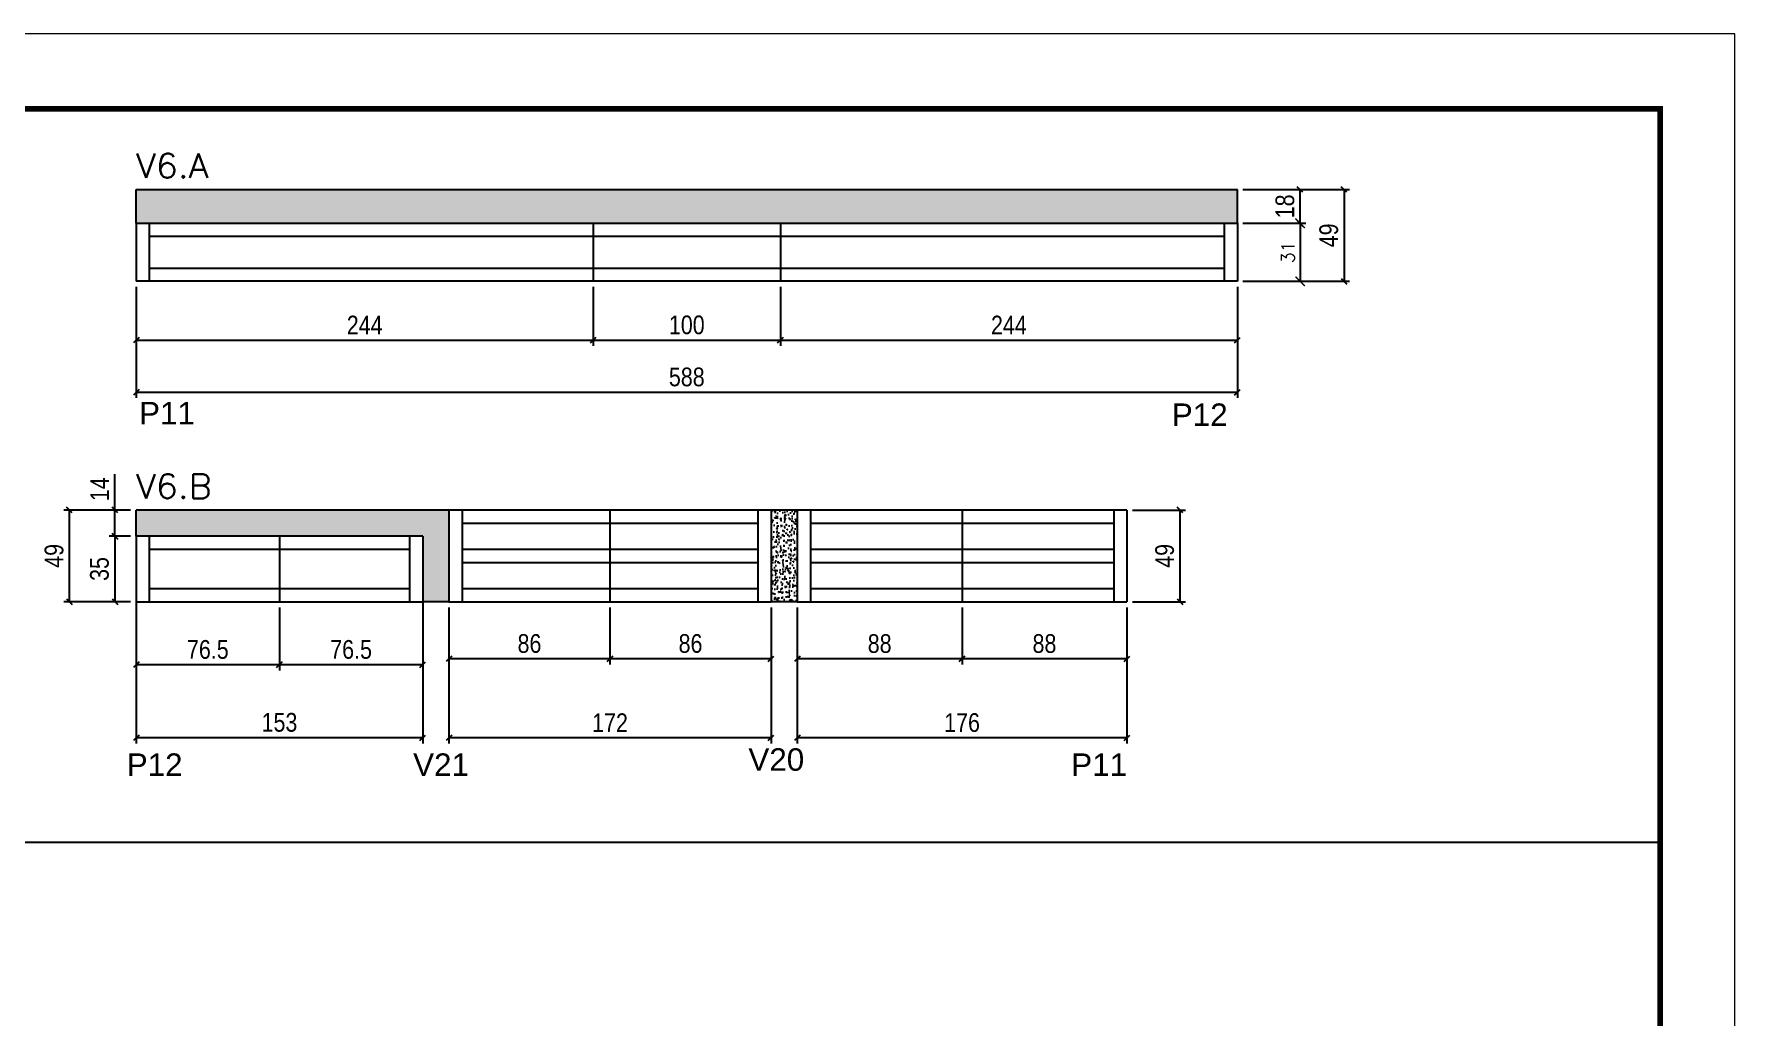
# Model space of a CAD drawing. Extents: x -10448 to -1189, y -11772 to 17235.
# Drawn here: x -9872 to -8963, y 12874 to 13399 of the extents above; entities that cross this region are included whole.
import ezdxf

# ---------------------------------------------------------------- set-up
doc = ezdxf.new("R2010")
doc.units = 0
doc.linetypes.add('DASHED', pattern=[0.75, 0.5, -0.25])
for name, color, linetype in [('5', 5, 'Continuous'), ('COTA', 241, 'Continuous'), ('Painéis', 200, 'Continuous'), ('SARR_2.2x7', 40, 'Continuous')]:
    doc.layers.add(name, color=color, linetype=linetype)
for name, color, linetype, lineweight in [('Folhas', 255, 'Continuous', 9), ('SARRAFO DE PRESSAO', 251, 'DASHED', 9), ('Texto Seção', 7, 'Continuous', 15)]:
    doc.layers.add(name, color=color, linetype=linetype, lineweight=lineweight)
doc.styles.add('COTA TECNICA', font='techl___.ttf', dxfattribs={"height": 10})
doc.styles.add('REGUA-120', font='ROMANS.shx', dxfattribs={"height": 15})
doc.styles.add('Romans', font='romans.shx')
doc.styles.get("Standard").update_dxf_attribs({"font": 'arial.ttf'})
doc.dimstyles.new('Cota Paínel', dxfattribs={"dimtxt": 7, "dimasz": 5, "dimexe": 3, "dimexo": 3, "dimgap": 3, "dimtad": 1, "dimdec": 1, "dimzin": 12, "dimdsep": 46, "dimtxsty": 'Romans', "dimblk": 'ARCHTICK', "dimcen": 0, "dimclrd": 4, "dimclre": 4, "dimclrt": 1, "dimadec": 1, "dimazin": 3, "dimtfac": 1, "dimtdec": 1, "dimtmove": 0, "dimatfit": 3, "dimldrblk": 'OBLIQUE', "dimfxl": 1, "dimtolj": 1, "dimtzin": 12, "dimarcsym": 0})
doc.dimstyles.new('PAINEL', dxfattribs={"dimtxt": 10, "dimasz": 3, "dimexe": 3, "dimexo": 3, "dimgap": 3, "dimtad": 1, "dimdec": 1, "dimzin": 12, "dimdsep": 46, "dimtxsty": 'COTA TECNICA', "dimblk1": 'OBLIQUE', "dimblk2": 'OBLIQUE', "dimsah": 1, "dimcen": 0.9, "dimclrd": 4, "dimclre": 4, "dimclrt": 240, "dimadec": 1, "dimazin": 3, "dimtfac": 1, "dimtdec": 1, "dimtmove": 0, "dimatfit": 3, "dimfxl": 1, "dimtolj": 1, "dimtzin": 12, "dimarcsym": 0})
pattern_1 = [(50, (-142652.7827, -18275.085), (5.46554007, -0.47817257), [0.5715, -6.2865]), (355, (-142652.7827, -18275.085), (-1.05730264, 5.73170536), [0.4572, -5.02921753]), (100.4514447, (-142652.327, -18275.125), (4.40823741, 5.25353256), [0.48570026, -5.34270734]), (46.1842, (-142652.783, -18273.561), (8.13237123, -1.26126984), [0.85725, -9.42975]), (96.6355576, (-142652.105, -18273.666), (7.122124, 7.42278374), [0.7285507, -8.01406824]), (351.184151, (-142652.783, -18273.561), (7.122124, 7.42278374), [0.685799, -7.54379196]), (21, (-142652.0207, -18273.942), (4.54843174, -3.06795595), [0.5715, -6.2865]), (326, (-142652.0207, -18273.942), (1.85406085, 5.52563898), [0.4572, -5.0292]), (71.451445, (-142651.6417, -18274.1976), (6.40249258, 2.45768307), [0.48570026, -5.34269813]), (37.5, (-142652.7827, -18275.085), (0.092658098, 2.536651166), [0, -4.96824, 0, -5.1054, 0, -5.04825]), (7.5, (-142652.7827, -18275.085), (2.004589875, 3.005417245), [0, -2.91084, 0, -4.85394, 0, -1.92405]), (327.5, (-142654.482, -18275.085), (4.067717855, -0.17186232), [0, -1.905, 0, -5.9436, 0, -7.8867]), (317.5, (-142655.244, -18275.085), (4.44387544, 0.76279473), [0, -2.4765, 0, -3.94716, 0, -5.6007])]

# ---------------------------------------------------------------- blocks, each defined once
blk = doc.blocks.new('9999999999')
at = {"layer": 'Folhas'}
blk.add_lwpolyline([(98138.98, 34190.21), (99623.98, 34190.21), (99623.98, 35240.21), (98138.98, 35240.21)], close=True, dxfattribs=at)
at = {"layer": 'Folhas', "color": 30, "const_width": 3}
blk.add_lwpolyline([(98213.98, 34230.21), (99583.98, 34230.21), (99583.98, 35200.21), (98213.98, 35200.21)], close=True, dxfattribs=at)
blk = doc.blocks.new('_ArchTick')
at = {"color": 0, "linetype": 'ByBlock', "const_width": 0.15}
blk.add_lwpolyline([(-0.5, -0.5), (0.5, 0.5)], dxfattribs=at)
blk = doc.blocks.new('*D272')
at = {"layer": 'COTA', "color": 4, "lineweight": -2, "transparency": 16777216}
for p, q in [((-9226.01, 13297.45), (-9192.49, 13297.45)), ((-9195.49, 13297.45), (-9195.49, 13266.45)), ((-9226.01, 13266.45), (-9192.49, 13266.45))]:
    blk.add_line(p, q, dxfattribs=at)
at = {"layer": 'Defpoints', "color": 0, "transparency": 16777216}
for p in [(-9229.01, 13297.45), (-9229.01, 13266.45), (-9195.49, 13266.45)]:
    blk.add_point(p, dxfattribs=at)
at = {"layer": 'COTA', "color": 4, "lineweight": -2, "transparency": 16777216, "xscale": 5, "yscale": 5, "zscale": 5}
for p, rotation in [((-9195.49, 13297.45), 90), ((-9195.49, 13266.45), 270)]:
    blk.add_blockref('_ArchTick', p, dxfattribs=dict(at, rotation=rotation))
at = {"layer": 'COTA', "color": 1, "transparency": 16777216, "insert": (-9201.99, 13281.95), "char_height": 7, "attachment_point": 5, "rotation": 90, "style": 'Romans'}
blk.add_mtext('\\A1;31', dxfattribs=at)
blk = doc.blocks.new('_Oblique')
at = {"color": 0, "linetype": 'ByBlock', "lineweight": -2}
blk.add_line((-0.5, -0.5), (0.5, 0.5), dxfattribs=at)
blk = doc.blocks.new('*D282')
at = {"layer": 'COTA', "color": 4, "linetype": 'ByBlock', "lineweight": -2, "transparency": 16777216}
for p, q in [((-9817.01, 13263.45), (-9817.01, 13231.99)), ((-9573.01, 13263.45), (-9573.01, 13231.99)), ((-9817.01, 13234.99), (-9573.01, 13234.99))]:
    blk.add_line(p, q, dxfattribs=at)
at = {"layer": 'Defpoints', "color": 0, "linetype": 'ByBlock', "transparency": 16777216}
for p in [(-9817.01, 13266.45), (-9573.01, 13266.45), (-9573.01, 13234.99)]:
    blk.add_point(p, dxfattribs=at)
at = {"layer": 'COTA', "color": 4, "linetype": 'ByBlock', "lineweight": -2, "transparency": 16777216, "xscale": 3, "yscale": 3, "zscale": 3, "rotation": 180}
blk.add_blockref('_Oblique', (-9817.01, 13234.99), dxfattribs=at)
at = {"layer": 'COTA', "color": 4, "linetype": 'ByBlock', "lineweight": -2, "transparency": 16777216, "xscale": 3, "yscale": 3, "zscale": 3}
blk.add_blockref('_Oblique', (-9573.01, 13234.99), dxfattribs=at)
at = {"layer": 'COTA', "color": 240, "linetype": 'ByBlock', "transparency": 16777216, "insert": (-9695.01, 13243.06), "char_height": 10, "attachment_point": 5, "style": 'COTA TECNICA'}
blk.add_mtext('\\A1;244', dxfattribs=at)
blk = doc.blocks.new('*D283')
at = {"layer": 'COTA', "color": 4, "linetype": 'ByBlock', "lineweight": -2, "transparency": 16777216}
for p, q in [((-9573.01, 13263.45), (-9573.01, 13231.99)), ((-9473.01, 13263.45), (-9473.01, 13231.99)), ((-9573.01, 13234.99), (-9473.01, 13234.99))]:
    blk.add_line(p, q, dxfattribs=at)
at = {"layer": 'Defpoints', "color": 0, "linetype": 'ByBlock', "transparency": 16777216}
for p in [(-9573.01, 13266.45), (-9473.01, 13266.45), (-9473.01, 13234.99)]:
    blk.add_point(p, dxfattribs=at)
at = {"layer": 'COTA', "color": 4, "linetype": 'ByBlock', "lineweight": -2, "transparency": 16777216, "xscale": 3, "yscale": 3, "zscale": 3, "rotation": 180}
blk.add_blockref('_Oblique', (-9573.01, 13234.99), dxfattribs=at)
at = {"layer": 'COTA', "color": 4, "linetype": 'ByBlock', "lineweight": -2, "transparency": 16777216, "xscale": 3, "yscale": 3, "zscale": 3}
blk.add_blockref('_Oblique', (-9473.01, 13234.99), dxfattribs=at)
at = {"layer": 'COTA', "color": 240, "linetype": 'ByBlock', "transparency": 16777216, "insert": (-9523.01, 13243.09), "char_height": 10, "attachment_point": 5, "style": 'COTA TECNICA'}
blk.add_mtext('\\A1;100', dxfattribs=at)
blk = doc.blocks.new('*D284')
at = {"layer": 'COTA', "color": 4, "linetype": 'ByBlock', "lineweight": -2, "transparency": 16777216}
for p, q in [((-9473.01, 13263.45), (-9473.01, 13231.99)), ((-9229.01, 13263.45), (-9229.01, 13231.99)), ((-9473.01, 13234.99), (-9229.01, 13234.99))]:
    blk.add_line(p, q, dxfattribs=at)
at = {"layer": 'Defpoints', "color": 0, "linetype": 'ByBlock', "transparency": 16777216}
for p in [(-9473.01, 13266.45), (-9229.01, 13266.45), (-9229.01, 13234.99)]:
    blk.add_point(p, dxfattribs=at)
at = {"layer": 'COTA', "color": 4, "linetype": 'ByBlock', "lineweight": -2, "transparency": 16777216, "xscale": 3, "yscale": 3, "zscale": 3, "rotation": 180}
blk.add_blockref('_Oblique', (-9473.01, 13234.99), dxfattribs=at)
at = {"layer": 'COTA', "color": 4, "linetype": 'ByBlock', "lineweight": -2, "transparency": 16777216, "xscale": 3, "yscale": 3, "zscale": 3}
blk.add_blockref('_Oblique', (-9229.01, 13234.99), dxfattribs=at)
at = {"layer": 'COTA', "color": 240, "linetype": 'ByBlock', "transparency": 16777216, "insert": (-9351.01, 13243.06), "char_height": 10, "attachment_point": 5, "style": 'COTA TECNICA'}
blk.add_mtext('\\A1;244', dxfattribs=at)
blk = doc.blocks.new('*D273')
at = {"layer": 'COTA', "color": 4, "linetype": 'ByBlock', "lineweight": -2, "transparency": 16777216}
for p, q in [((-9817.01, 13248.45), (-9817.01, 13204.16)), ((-9229.01, 13248.45), (-9229.01, 13204.16)), ((-9817.01, 13207.16), (-9229.01, 13207.16))]:
    blk.add_line(p, q, dxfattribs=at)
at = {"layer": 'Defpoints', "color": 0, "linetype": 'ByBlock', "transparency": 16777216}
for p in [(-9817.01, 13251.45), (-9229.01, 13251.45), (-9229.01, 13207.16)]:
    blk.add_point(p, dxfattribs=at)
at = {"layer": 'COTA', "color": 4, "linetype": 'ByBlock', "lineweight": -2, "transparency": 16777216, "xscale": 3, "yscale": 3, "zscale": 3, "rotation": 180}
blk.add_blockref('_Oblique', (-9817.01, 13207.16), dxfattribs=at)
at = {"layer": 'COTA', "color": 4, "linetype": 'ByBlock', "lineweight": -2, "transparency": 16777216, "xscale": 3, "yscale": 3, "zscale": 3}
blk.add_blockref('_Oblique', (-9229.01, 13207.16), dxfattribs=at)
at = {"layer": 'COTA', "color": 240, "linetype": 'ByBlock', "transparency": 16777216, "insert": (-9523.01, 13215.29), "char_height": 10, "attachment_point": 5, "style": 'COTA TECNICA'}
blk.add_mtext('\\A1;588', dxfattribs=at)
blk = doc.blocks.new('*D285')
at = {"layer": 'COTA', "color": 4, "linetype": 'ByBlock', "lineweight": -2, "transparency": 16777216}
for p, q in [((-9226.01, 13315.45), (-9192.49, 13315.45)), ((-9195.49, 13297.45), (-9195.49, 13315.45)), ((-9226.01, 13297.45), (-9192.49, 13297.45))]:
    blk.add_line(p, q, dxfattribs=at)
at = {"layer": 'Defpoints', "color": 0, "linetype": 'ByBlock', "transparency": 16777216}
for p in [(-9229.01, 13315.45), (-9195.49, 13315.45), (-9229.01, 13297.45)]:
    blk.add_point(p, dxfattribs=at)
at = {"layer": 'COTA', "color": 4, "linetype": 'ByBlock', "lineweight": -2, "transparency": 16777216, "xscale": 3, "yscale": 3, "zscale": 3}
for p, rotation in [((-9195.49, 13315.45), 90), ((-9195.49, 13297.45), 270)]:
    blk.add_blockref('_Oblique', p, dxfattribs=dict(at, rotation=rotation))
at = {"layer": 'COTA', "color": 240, "linetype": 'ByBlock', "transparency": 16777216, "insert": (-9203.59, 13306.45), "char_height": 10, "attachment_point": 5, "rotation": 90, "style": 'COTA TECNICA'}
blk.add_mtext('\\A1;18', dxfattribs=at)
blk = doc.blocks.new('*D274')
at = {"layer": 'COTA', "color": 4, "linetype": 'ByBlock', "lineweight": -2, "transparency": 16777216}
for p, q in [((-9226.01, 13315.45), (-9169.05, 13315.45)), ((-9172.05, 13315.45), (-9172.05, 13266.45)), ((-9226.01, 13266.45), (-9169.05, 13266.45))]:
    blk.add_line(p, q, dxfattribs=at)
at = {"layer": 'Defpoints', "color": 0, "linetype": 'ByBlock', "transparency": 16777216}
for p in [(-9229.01, 13315.45), (-9229.01, 13266.45), (-9172.05, 13266.45)]:
    blk.add_point(p, dxfattribs=at)
at = {"layer": 'COTA', "color": 4, "linetype": 'ByBlock', "lineweight": -2, "transparency": 16777216, "xscale": 3, "yscale": 3, "zscale": 3}
for p, rotation in [((-9172.05, 13315.45), 90), ((-9172.05, 13266.45), 270)]:
    blk.add_blockref('_Oblique', p, dxfattribs=dict(at, rotation=rotation))
at = {"layer": 'COTA', "color": 240, "linetype": 'ByBlock', "transparency": 16777216, "insert": (-9180.15, 13290.95), "char_height": 10, "attachment_point": 5, "rotation": 90, "style": 'COTA TECNICA'}
blk.add_mtext('\\A1;49', dxfattribs=at)
blk = doc.blocks.new('*D286')
at = {"layer": 'COTA', "color": 4, "linetype": 'ByBlock', "lineweight": -2, "transparency": 16777216}
for p, q in [((-9376.01, 13092.28), (-9376.01, 13061.8)), ((-9288.01, 13092.28), (-9288.01, 13061.8)), ((-9288.01, 13064.8), (-9376.01, 13064.8))]:
    blk.add_line(p, q, dxfattribs=at)
at = {"layer": 'Defpoints', "color": 0, "linetype": 'ByBlock', "transparency": 16777216}
for p in [(-9376.01, 13095.28), (-9288.01, 13095.28), (-9376.01, 13064.8)]:
    blk.add_point(p, dxfattribs=at)
at = {"layer": 'COTA', "color": 4, "linetype": 'ByBlock', "lineweight": -2, "transparency": 16777216, "xscale": 3, "yscale": 3, "zscale": 3, "rotation": 180}
blk.add_blockref('_Oblique', (-9376.01, 13064.8), dxfattribs=at)
at = {"layer": 'COTA', "color": 4, "linetype": 'ByBlock', "lineweight": -2, "transparency": 16777216, "xscale": 3, "yscale": 3, "zscale": 3}
blk.add_blockref('_Oblique', (-9288.01, 13064.8), dxfattribs=at)
at = {"layer": 'COTA', "color": 240, "linetype": 'ByBlock', "transparency": 16777216, "insert": (-9332.01, 13072.89), "char_height": 10, "attachment_point": 5, "style": 'COTA TECNICA'}
blk.add_mtext('\\A1;88', dxfattribs=at)
blk = doc.blocks.new('*D287')
at = {"layer": 'COTA', "color": 4, "linetype": 'ByBlock', "lineweight": -2, "transparency": 16777216}
for p, q in [((-9464.01, 13092.28), (-9464.01, 13061.8)), ((-9376.01, 13092.28), (-9376.01, 13061.8)), ((-9376.01, 13064.8), (-9464.01, 13064.8))]:
    blk.add_line(p, q, dxfattribs=at)
at = {"layer": 'Defpoints', "color": 0, "linetype": 'ByBlock', "transparency": 16777216}
for p in [(-9464.01, 13095.28), (-9376.01, 13095.28), (-9464.01, 13064.8)]:
    blk.add_point(p, dxfattribs=at)
at = {"layer": 'COTA', "color": 4, "linetype": 'ByBlock', "lineweight": -2, "transparency": 16777216, "xscale": 3, "yscale": 3, "zscale": 3, "rotation": 180}
blk.add_blockref('_Oblique', (-9464.01, 13064.8), dxfattribs=at)
at = {"layer": 'COTA', "color": 4, "linetype": 'ByBlock', "lineweight": -2, "transparency": 16777216, "xscale": 3, "yscale": 3, "zscale": 3}
blk.add_blockref('_Oblique', (-9376.01, 13064.8), dxfattribs=at)
at = {"layer": 'COTA', "color": 240, "linetype": 'ByBlock', "transparency": 16777216, "insert": (-9420.01, 13072.89), "char_height": 10, "attachment_point": 5, "style": 'COTA TECNICA'}
blk.add_mtext('\\A1;88', dxfattribs=at)
blk = doc.blocks.new('*D275')
at = {"layer": 'COTA', "color": 4, "linetype": 'ByBlock', "lineweight": -2, "transparency": 16777216}
for p, q in [((-9464.01, 13077.28), (-9464.01, 13019.59)), ((-9288.01, 13077.28), (-9288.01, 13019.59)), ((-9288.01, 13022.59), (-9464.01, 13022.59))]:
    blk.add_line(p, q, dxfattribs=at)
at = {"layer": 'Defpoints', "color": 0, "linetype": 'ByBlock', "transparency": 16777216}
for p in [(-9464.01, 13080.28), (-9288.01, 13080.28), (-9464.01, 13022.59)]:
    blk.add_point(p, dxfattribs=at)
at = {"layer": 'COTA', "color": 4, "linetype": 'ByBlock', "lineweight": -2, "transparency": 16777216, "xscale": 3, "yscale": 3, "zscale": 3, "rotation": 180}
blk.add_blockref('_Oblique', (-9464.01, 13022.59), dxfattribs=at)
at = {"layer": 'COTA', "color": 4, "linetype": 'ByBlock', "lineweight": -2, "transparency": 16777216, "xscale": 3, "yscale": 3, "zscale": 3}
blk.add_blockref('_Oblique', (-9288.01, 13022.59), dxfattribs=at)
at = {"layer": 'COTA', "color": 240, "linetype": 'ByBlock', "transparency": 16777216, "insert": (-9376.01, 13030.69), "char_height": 10, "attachment_point": 5, "style": 'COTA TECNICA'}
blk.add_mtext('\\A1;176', dxfattribs=at)
blk = doc.blocks.new('*D288')
at = {"layer": 'COTA', "color": 4, "linetype": 'ByBlock', "lineweight": -2, "transparency": 16777216}
for p, q in [((-9740.51, 13092.28), (-9740.51, 13058.62)), ((-9664.01, 13092.28), (-9664.01, 13058.62)), ((-9664.01, 13061.62), (-9740.51, 13061.62))]:
    blk.add_line(p, q, dxfattribs=at)
at = {"layer": 'Defpoints', "color": 0, "linetype": 'ByBlock', "transparency": 16777216}
for p in [(-9740.51, 13095.28), (-9664.01, 13095.28), (-9740.51, 13061.62)]:
    blk.add_point(p, dxfattribs=at)
at = {"layer": 'COTA', "color": 4, "linetype": 'ByBlock', "lineweight": -2, "transparency": 16777216, "xscale": 3, "yscale": 3, "zscale": 3, "rotation": 180}
blk.add_blockref('_Oblique', (-9740.51, 13061.62), dxfattribs=at)
at = {"layer": 'COTA', "color": 4, "linetype": 'ByBlock', "lineweight": -2, "transparency": 16777216, "xscale": 3, "yscale": 3, "zscale": 3}
blk.add_blockref('_Oblique', (-9664.01, 13061.62), dxfattribs=at)
at = {"layer": 'COTA', "color": 240, "linetype": 'ByBlock', "transparency": 16777216, "insert": (-9702.26, 13069.73), "char_height": 10, "attachment_point": 5, "style": 'COTA TECNICA'}
blk.add_mtext('\\A1;76.5', dxfattribs=at)
blk = doc.blocks.new('*D289')
at = {"layer": 'COTA', "color": 4, "linetype": 'ByBlock', "lineweight": -2, "transparency": 16777216}
for p, q in [((-9817.01, 13092.28), (-9817.01, 13058.62)), ((-9740.51, 13092.28), (-9740.51, 13058.62)), ((-9740.51, 13061.62), (-9817.01, 13061.62))]:
    blk.add_line(p, q, dxfattribs=at)
at = {"layer": 'Defpoints', "color": 0, "linetype": 'ByBlock', "transparency": 16777216}
for p in [(-9817.01, 13095.28), (-9740.51, 13095.28), (-9817.01, 13061.62)]:
    blk.add_point(p, dxfattribs=at)
at = {"layer": 'COTA', "color": 4, "linetype": 'ByBlock', "lineweight": -2, "transparency": 16777216, "xscale": 3, "yscale": 3, "zscale": 3, "rotation": 180}
blk.add_blockref('_Oblique', (-9817.01, 13061.62), dxfattribs=at)
at = {"layer": 'COTA', "color": 4, "linetype": 'ByBlock', "lineweight": -2, "transparency": 16777216, "xscale": 3, "yscale": 3, "zscale": 3}
blk.add_blockref('_Oblique', (-9740.51, 13061.62), dxfattribs=at)
at = {"layer": 'COTA', "color": 240, "linetype": 'ByBlock', "transparency": 16777216, "insert": (-9778.76, 13069.73), "char_height": 10, "attachment_point": 5, "style": 'COTA TECNICA'}
blk.add_mtext('\\A1;76.5', dxfattribs=at)
blk = doc.blocks.new('*D276')
at = {"layer": 'COTA', "color": 4, "linetype": 'ByBlock', "lineweight": -2, "transparency": 16777216}
for p, q in [((-9817.01, 13097.28), (-9817.01, 13019.59)), ((-9664.01, 13097.28), (-9664.01, 13019.59)), ((-9664.01, 13022.59), (-9817.01, 13022.59))]:
    blk.add_line(p, q, dxfattribs=at)
at = {"layer": 'Defpoints', "color": 0, "linetype": 'ByBlock', "transparency": 16777216}
for p in [(-9817.01, 13100.28), (-9664.01, 13100.28), (-9817.01, 13022.59)]:
    blk.add_point(p, dxfattribs=at)
at = {"layer": 'COTA', "color": 4, "linetype": 'ByBlock', "lineweight": -2, "transparency": 16777216, "xscale": 3, "yscale": 3, "zscale": 3, "rotation": 180}
blk.add_blockref('_Oblique', (-9817.01, 13022.59), dxfattribs=at)
at = {"layer": 'COTA', "color": 4, "linetype": 'ByBlock', "lineweight": -2, "transparency": 16777216, "xscale": 3, "yscale": 3, "zscale": 3}
blk.add_blockref('_Oblique', (-9664.01, 13022.59), dxfattribs=at)
at = {"layer": 'COTA', "color": 240, "linetype": 'ByBlock', "transparency": 16777216, "insert": (-9740.51, 13030.81), "char_height": 10, "attachment_point": 5, "style": 'COTA TECNICA'}
blk.add_mtext('\\A1;153', dxfattribs=at)
blk = doc.blocks.new('*D290')
at = {"layer": 'COTA', "color": 4, "linetype": 'ByBlock', "lineweight": -2, "transparency": 16777216}
for p, q in [((-9820.01, 13130.28), (-9831.38, 13130.28)), ((-9828.38, 13130.28), (-9828.38, 13095.28)), ((-9820.01, 13095.28), (-9831.38, 13095.28))]:
    blk.add_line(p, q, dxfattribs=at)
at = {"layer": 'Defpoints', "color": 0, "linetype": 'ByBlock', "transparency": 16777216}
for p in [(-9817.01, 13130.28), (-9828.38, 13095.28), (-9817.01, 13095.28)]:
    blk.add_point(p, dxfattribs=at)
at = {"layer": 'COTA', "color": 4, "linetype": 'ByBlock', "lineweight": -2, "transparency": 16777216, "xscale": 3, "yscale": 3, "zscale": 3}
for p, rotation in [((-9828.38, 13130.28), 90), ((-9828.38, 13095.28), 270)]:
    blk.add_blockref('_Oblique', p, dxfattribs=dict(at, rotation=rotation))
at = {"layer": 'COTA', "color": 240, "linetype": 'ByBlock', "transparency": 16777216, "insert": (-9836.6, 13112.78), "char_height": 10, "attachment_point": 5, "rotation": 90, "style": 'COTA TECNICA'}
blk.add_mtext('\\A1;35', dxfattribs=at)
blk = doc.blocks.new('*D291')
at = {"layer": 'COTA', "color": 4, "linetype": 'ByBlock', "lineweight": -2, "transparency": 16777216}
for p, q in [((-9828.38, 13144.28), (-9828.38, 13163.4)), ((-9820.01, 13144.28), (-9831.38, 13144.28)), ((-9828.38, 13130.28), (-9828.38, 13144.28)), ((-9820.01, 13130.28), (-9831.38, 13130.28))]:
    blk.add_line(p, q, dxfattribs=at)
at = {"layer": 'Defpoints', "color": 0, "linetype": 'ByBlock', "transparency": 16777216}
for p in [(-9828.38, 13144.28), (-9817.01, 13144.28), (-9817.01, 13130.28)]:
    blk.add_point(p, dxfattribs=at)
at = {"layer": 'COTA', "color": 4, "linetype": 'ByBlock', "lineweight": -2, "transparency": 16777216, "xscale": 3, "yscale": 3, "zscale": 3}
for p, rotation in [((-9828.38, 13144.28), 90), ((-9828.38, 13130.28), 270)]:
    blk.add_blockref('_Oblique', p, dxfattribs=dict(at, rotation=rotation))
at = {"layer": 'COTA', "color": 240, "linetype": 'ByBlock', "transparency": 16777216, "insert": (-9836.45, 13155.34), "char_height": 10, "attachment_point": 5, "rotation": 90, "style": 'COTA TECNICA'}
blk.add_mtext('\\A1;14', dxfattribs=at)
blk = doc.blocks.new('*D277')
at = {"layer": 'COTA', "color": 4, "linetype": 'ByBlock', "lineweight": -2, "transparency": 16777216}
for p, q in [((-9820.01, 13144.28), (-9855.74, 13144.28)), ((-9852.74, 13144.28), (-9852.74, 13095.28)), ((-9820.01, 13095.28), (-9855.74, 13095.28))]:
    blk.add_line(p, q, dxfattribs=at)
at = {"layer": 'Defpoints', "color": 0, "linetype": 'ByBlock', "transparency": 16777216}
for p in [(-9817.01, 13144.28), (-9852.74, 13095.28), (-9817.01, 13095.28)]:
    blk.add_point(p, dxfattribs=at)
at = {"layer": 'COTA', "color": 4, "linetype": 'ByBlock', "lineweight": -2, "transparency": 16777216, "xscale": 3, "yscale": 3, "zscale": 3}
for p, rotation in [((-9852.74, 13144.28), 90), ((-9852.74, 13095.28), 270)]:
    blk.add_blockref('_Oblique', p, dxfattribs=dict(at, rotation=rotation))
at = {"layer": 'COTA', "color": 240, "linetype": 'ByBlock', "transparency": 16777216, "insert": (-9860.84, 13119.78), "char_height": 10, "attachment_point": 5, "rotation": 90, "style": 'COTA TECNICA'}
blk.add_mtext('\\A1;49', dxfattribs=at)
blk = doc.blocks.new('*D292')
at = {"layer": 'COTA', "color": 4, "linetype": 'ByBlock', "lineweight": -2, "transparency": 16777216}
for p, q in [((-9285.01, 13144.28), (-9256.71, 13144.28)), ((-9259.71, 13144.28), (-9259.71, 13095.28)), ((-9285.01, 13095.28), (-9256.71, 13095.28))]:
    blk.add_line(p, q, dxfattribs=at)
at = {"layer": 'Defpoints', "color": 0, "linetype": 'ByBlock', "transparency": 16777216}
for p in [(-9288.01, 13144.28), (-9288.01, 13095.28), (-9259.71, 13095.28)]:
    blk.add_point(p, dxfattribs=at)
at = {"layer": 'COTA', "color": 4, "linetype": 'ByBlock', "lineweight": -2, "transparency": 16777216, "xscale": 3, "yscale": 3, "zscale": 3}
for p, rotation in [((-9259.71, 13144.28), 90), ((-9259.71, 13095.28), 270)]:
    blk.add_blockref('_Oblique', p, dxfattribs=dict(at, rotation=rotation))
at = {"layer": 'COTA', "color": 240, "linetype": 'ByBlock', "transparency": 16777216, "insert": (-9267.81, 13119.78), "char_height": 10, "attachment_point": 5, "rotation": 90, "style": 'COTA TECNICA'}
blk.add_mtext('\\A1;49', dxfattribs=at)
blk = doc.blocks.new('*D279')
at = {"layer": 'COTA', "color": 4, "linetype": 'ByBlock', "lineweight": -2, "transparency": 16777216}
for p, q in [((-9564.01, 13092.28), (-9564.01, 13061.8)), ((-9478.01, 13092.28), (-9478.01, 13061.8)), ((-9478.01, 13064.8), (-9564.01, 13064.8))]:
    blk.add_line(p, q, dxfattribs=at)
at = {"layer": 'Defpoints', "color": 0, "linetype": 'ByBlock', "transparency": 16777216}
for p in [(-9564.01, 13095.28), (-9478.01, 13095.28), (-9564.01, 13064.8)]:
    blk.add_point(p, dxfattribs=at)
at = {"layer": 'COTA', "color": 4, "linetype": 'ByBlock', "lineweight": -2, "transparency": 16777216, "xscale": 3, "yscale": 3, "zscale": 3, "rotation": 180}
blk.add_blockref('_Oblique', (-9564.01, 13064.8), dxfattribs=at)
at = {"layer": 'COTA', "color": 4, "linetype": 'ByBlock', "lineweight": -2, "transparency": 16777216, "xscale": 3, "yscale": 3, "zscale": 3}
blk.add_blockref('_Oblique', (-9478.01, 13064.8), dxfattribs=at)
at = {"layer": 'COTA', "color": 240, "linetype": 'ByBlock', "transparency": 16777216, "insert": (-9521.01, 13072.92), "char_height": 10, "attachment_point": 5, "style": 'COTA TECNICA'}
blk.add_mtext('\\A1;86', dxfattribs=at)
blk = doc.blocks.new('*D280')
at = {"layer": 'COTA', "color": 4, "linetype": 'ByBlock', "lineweight": -2, "transparency": 16777216}
for p, q in [((-9650.01, 13092.28), (-9650.01, 13061.8)), ((-9564.01, 13092.28), (-9564.01, 13061.8)), ((-9564.01, 13064.8), (-9650.01, 13064.8))]:
    blk.add_line(p, q, dxfattribs=at)
at = {"layer": 'Defpoints', "color": 0, "linetype": 'ByBlock', "transparency": 16777216}
for p in [(-9650.01, 13095.28), (-9564.01, 13095.28), (-9650.01, 13064.8)]:
    blk.add_point(p, dxfattribs=at)
at = {"layer": 'COTA', "color": 4, "linetype": 'ByBlock', "lineweight": -2, "transparency": 16777216, "xscale": 3, "yscale": 3, "zscale": 3, "rotation": 180}
blk.add_blockref('_Oblique', (-9650.01, 13064.8), dxfattribs=at)
at = {"layer": 'COTA', "color": 4, "linetype": 'ByBlock', "lineweight": -2, "transparency": 16777216, "xscale": 3, "yscale": 3, "zscale": 3}
blk.add_blockref('_Oblique', (-9564.01, 13064.8), dxfattribs=at)
at = {"layer": 'COTA', "color": 240, "linetype": 'ByBlock', "transparency": 16777216, "insert": (-9607.01, 13072.92), "char_height": 10, "attachment_point": 5, "style": 'COTA TECNICA'}
blk.add_mtext('\\A1;86', dxfattribs=at)
blk = doc.blocks.new('*D268')
at = {"layer": 'COTA', "color": 4, "linetype": 'ByBlock', "lineweight": -2, "transparency": 16777216}
for p, q in [((-9650.01, 13077.28), (-9650.01, 13019.59)), ((-9478.01, 13077.28), (-9478.01, 13019.59)), ((-9478.01, 13022.59), (-9650.01, 13022.59))]:
    blk.add_line(p, q, dxfattribs=at)
at = {"layer": 'Defpoints', "color": 0, "linetype": 'ByBlock', "transparency": 16777216}
for p in [(-9650.01, 13080.28), (-9478.01, 13080.28), (-9650.01, 13022.59)]:
    blk.add_point(p, dxfattribs=at)
at = {"layer": 'COTA', "color": 4, "linetype": 'ByBlock', "lineweight": -2, "transparency": 16777216, "xscale": 3, "yscale": 3, "zscale": 3, "rotation": 180}
blk.add_blockref('_Oblique', (-9650.01, 13022.59), dxfattribs=at)
at = {"layer": 'COTA', "color": 4, "linetype": 'ByBlock', "lineweight": -2, "transparency": 16777216, "xscale": 3, "yscale": 3, "zscale": 3}
blk.add_blockref('_Oblique', (-9478.01, 13022.59), dxfattribs=at)
at = {"layer": 'COTA', "color": 240, "linetype": 'ByBlock', "transparency": 16777216, "insert": (-9564.01, 13030.66), "char_height": 10, "attachment_point": 5, "style": 'COTA TECNICA'}
blk.add_mtext('\\A1;172', dxfattribs=at)

msp = doc.modelspace()

# ---------------------------------------------------------------- hatches: boundary and pattern name
at = {"layer": 'COTA', "linetype": 'ByBlock'}
h = msp.add_hatch(dxfattribs=at)
h.set_pattern_fill('AR-CONC', color=256, scale=0.03)
h.set_pattern_definition([(50, (-142652.7827, -19462.601), (5.46554007, -0.47817257), [0.5715, -6.2865]), (355, (-142652.7827, -19462.601), (-1.05730264, 5.73170536), [0.4572, -5.02921753]), (100.4514447, (-142652.327, -19462.6407), (4.40823741, 5.25353256), [0.48570026, -5.34270734]), (46.1842, (-142652.783, -19461.077), (8.13237123, -1.26126984), [0.85725, -9.42975]), (96.6355576, (-142652.105, -19461.182), (7.122124, 7.42278374), [0.7285507, -8.01406824]), (351.184151, (-142652.783, -19461.077), (7.122124, 7.42278374), [0.685799, -7.54379196]), (21, (-142652.0207, -19461.458), (4.54843174, -3.06795595), [0.5715, -6.2865]), (326, (-142652.0207, -19461.458), (1.85406085, 5.52563898), [0.4572, -5.0292]), (71.451445, (-142651.6417, -19461.7135), (6.40249258, 2.45768307), [0.48570026, -5.34269813]), (37.5, (-142652.7827, -19462.6009), (0.092658098, 2.536651166), [0, -4.96824, 0, -5.1054, 0, -5.04825]), (7.5, (-142652.7827, -19462.601), (2.004589875, 3.005417245), [0, -2.91084, 0, -4.85394, 0, -1.92405]), (327.5, (-142654.482, -19462.6009), (4.067717855, -0.17186232), [0, -1.905, 0, -5.9436, 0, -7.8867]), (317.5, (-142655.244, -19462.601), (4.44387544, 0.76279473), [0, -2.4765, 0, -3.94716, 0, -5.6007])])
h.paths.add_polyline_path([(-9817.01, 13315.45), (-9817.01, 13297.45), (-9229.01, 13297.45), (-9229.01, 13315.45)])
h = msp.add_hatch(dxfattribs=at)
h.set_pattern_fill('AR-CONC', color=256, scale=0.03)
h.set_pattern_definition(pattern_1)
h.paths.add_polyline_path([(-9650.01, 13144.28), (-9817.01, 13144.28), (-9817.01, 13130.28), (-9664.01, 13130.28), (-9664.01, 13095.28), (-9650.01, 13095.28)])
h = msp.add_hatch(dxfattribs=at)
h.set_pattern_fill('AR-CONC', color=256, scale=0.03)
h.set_pattern_definition(pattern_1)
h.paths.add_polyline_path([(-9478.01, 13095.28), (-9464.01, 13095.28), (-9464.01, 13144.28), (-9478.01, 13144.28)])

# ---------------------------------------------------------------- linework, layer by layer
for p, q in [((-9817.01, 13297.45), (-9817.01, 13315.45)), ((-9817.01, 13315.45), (-9229.01, 13315.45)), ((-9229.01, 13297.45), (-9229.01, 13315.45)), ((-9650.01, 13144.28), (-9817.01, 13144.28)), ((-9817.01, 13130.28), (-9817.01, 13144.28)), ((-9464.01, 13144.28), (-9478.01, 13144.28)), ((-9650.01, 13095.28), (-9664.01, 13095.28)), ((-9464.01, 13095.28), (-9478.01, 13095.28)), ((-9003.28, 12966.77), (-10373.28, 12966.77))]:
    msp.add_line(p, q, dxfattribs=at)
at = {"layer": 'Painéis'}
for p, q in [((-9817.01, 13297.45), (-9229.01, 13297.45)), ((-9817.01, 13297.45), (-9817.01, 13266.45)), ((-9573.01, 13297.45), (-9573.01, 13266.45)), ((-9473.01, 13297.45), (-9473.01, 13266.45)), ((-9229.01, 13297.45), (-9229.01, 13266.45)), ((-9229.01, 13266.45), (-9817.01, 13266.45)), ((-9478.01, 13144.28), (-9650.01, 13144.28)), ((-9650.01, 13144.28), (-9650.01, 13095.28)), ((-9564.01, 13144.28), (-9564.01, 13095.28)), ((-9478.01, 13144.28), (-9478.01, 13095.28)), ((-9288.01, 13144.28), (-9464.01, 13144.28)), ((-9464.01, 13144.28), (-9464.01, 13095.28)), ((-9376.01, 13144.28), (-9376.01, 13095.28)), ((-9288.01, 13144.28), (-9288.01, 13095.28)), ((-9664.01, 13130.28), (-9817.01, 13130.28)), ((-9817.01, 13130.28), (-9817.01, 13095.28)), ((-9740.51, 13130.28), (-9740.51, 13095.28)), ((-9664.01, 13130.28), (-9664.01, 13095.28)), ((-9817.01, 13095.28), (-9664.01, 13095.28)), ((-9817.01, 13095.28), (-9664.01, 13095.28)), ((-9650.01, 13095.28), (-9478.01, 13095.28)), ((-9464.01, 13095.28), (-9288.01, 13095.28))]:
    msp.add_line(p, q, dxfattribs=at)
at = {"layer": 'SARR_2.2x7', "linetype": 'Continuous'}
for p, q in [((-9810.01, 13297.45), (-9810.01, 13266.45)), ((-9236.01, 13297.45), (-9236.01, 13266.45)), ((-9810.01, 13290.45), (-9573.01, 13290.45)), ((-9573.01, 13290.45), (-9473.01, 13290.45)), ((-9473.01, 13290.45), (-9236.01, 13290.45)), ((-9810.01, 13273.45), (-9573.01, 13273.45)), ((-9573.01, 13273.45), (-9473.01, 13273.45)), ((-9473.01, 13273.45), (-9236.01, 13273.45)), ((-9643.01, 13144.28), (-9643.01, 13095.28)), ((-9485.01, 13144.28), (-9485.01, 13095.28)), ((-9457.01, 13144.28), (-9457.01, 13095.28)), ((-9295.01, 13144.28), (-9295.01, 13095.28)), ((-9643.01, 13137.28), (-9564.01, 13137.28)), ((-9564.01, 13137.28), (-9485.01, 13137.28)), ((-9457.01, 13137.28), (-9376.01, 13137.28)), ((-9457.01, 13137.28), (-9295.01, 13137.28)), ((-9810.01, 13130.28), (-9810.01, 13095.28)), ((-9671.01, 13130.28), (-9671.01, 13095.28)), ((-9810.01, 13123.28), (-9740.51, 13123.28)), ((-9740.51, 13123.28), (-9671.01, 13123.28)), ((-9643.01, 13123.28), (-9564.01, 13123.28)), ((-9643.01, 13116.28), (-9564.01, 13116.28)), ((-9564.01, 13123.28), (-9485.01, 13123.28)), ((-9564.01, 13116.28), (-9485.01, 13116.28)), ((-9457.01, 13123.28), (-9376.01, 13123.28)), ((-9457.01, 13123.28), (-9295.01, 13123.28)), ((-9457.01, 13116.28), (-9376.01, 13116.28)), ((-9457.01, 13116.28), (-9295.01, 13116.28)), ((-9810.01, 13102.28), (-9740.51, 13102.28)), ((-9740.51, 13102.28), (-9671.01, 13102.28)), ((-9643.01, 13102.28), (-9564.01, 13102.28)), ((-9564.01, 13102.28), (-9485.01, 13102.28)), ((-9457.01, 13102.28), (-9376.01, 13102.28)), ((-9457.01, 13102.28), (-9295.01, 13102.28))]:
    msp.add_line(p, q, dxfattribs=at)

# ---------------------------------------------------------------- block references
at = {"layer": 'SARRAFO DE PRESSAO', "color": 6, "linetype": 'ByBlock'}
msp.add_blockref('9999999999', (-108587.26, -21841.7), dxfattribs=at)

# ---------------------------------------------------------------- texts
at = {"layer": '5', "linetype": 'Continuous'}
for s, rotation, p in [('P11', 0.00004, (-9815.48, 13190.01)), ('P12', 0.00004, (-9264, 13189.18)), ('V20', 359.99996, (-9490.11, 13005.02)), ('P12', 359.99996, (-9822.07, 13002.27)), ('V21', 359.99996, (-9669.14, 13002.27)), ('P11', 359.99996, (-9317.71, 13002.27))]:
    msp.add_text(s, height=12, rotation=rotation, dxfattribs=at).set_placement(p)
at = {"layer": 'Texto Seção', "style": 'REGUA-120', "width": 1.05}
for s, p in [('V6.A', (-9817.01, 13321.64)), ('V6.B', (-9817.01, 13150.47))]:
    msp.add_text(s, height=13, dxfattribs=at).set_placement(p)

# ---------------------------------------------------------------- dimensions: what is measured, and where the dimension line sits
at = {"layer": 'COTA', "linetype": 'ByBlock'}
for base, p1, p2, angle, picture, middle in [((-9195.49, 13315.45), (-9229.01, 13297.45), (-9229.01, 13315.45), 90, '*D285', (-9203.59, 13306.45)), ((-9172.05, 13266.45), (-9229.01, 13315.45), (-9229.01, 13266.45), 90, '*D274', (-9180.15, 13290.95)), ((-9828.38, 13144.28), (-9817.01, 13130.28), (-9817.01, 13144.28), 90, '*D291', (-9836.45, 13155.34)), ((-9852.74, 13095.28), (-9817.01, 13144.28), (-9817.01, 13095.28), 90, '*D277', (-9860.84, 13119.78)), ((-9259.71, 13095.28), (-9288.01, 13144.28), (-9288.01, 13095.28), 90, '*D292', (-9267.81, 13119.78)), ((-9828.38, 13095.28), (-9817.01, 13130.28), (-9817.01, 13095.28), 90, '*D290', (-9836.6, 13112.78)), ((-9817.01, 13022.59), (-9664.01, 13100.28), (-9817.01, 13100.28), 180, '*D276', (-9740.51, 13030.81)), ((-9740.51, 13061.62), (-9664.01, 13095.28), (-9740.51, 13095.28), 180, '*D288', (-9702.26, 13069.73)), ((-9564.01, 13064.8), (-9478.01, 13095.28), (-9564.01, 13095.28), 180, '*D279', (-9521.01, 13072.92)), ((-9376.01, 13064.8), (-9288.01, 13095.28), (-9376.01, 13095.28), 180, '*D286', (-9332.01, 13072.89)), ((-9650.01, 13022.59), (-9478.01, 13080.28), (-9650.01, 13080.28), 180, '*D268', (-9564.01, 13030.66)), ((-9464.01, 13022.59), (-9288.01, 13080.28), (-9464.01, 13080.28), 180, '*D275', (-9376.01, 13030.69))]:
    dim = msp.add_linear_dim(base=base, p1=p1, p2=p2, angle=angle, dimstyle='PAINEL', dxfattribs=at)
    dim.commit()
    dim.dimension.update_dxf_attribs({"geometry": picture, "text_midpoint": middle})
at = {"layer": 'COTA'}
dim = msp.add_linear_dim(base=(-9195.49, 13266.45), p1=(-9229.01, 13297.45), p2=(-9229.01, 13266.45), angle=90, dimstyle='Cota Paínel', dxfattribs=at)
dim.commit()
dim.dimension.update_dxf_attribs({"geometry": '*D272', "text_midpoint": (-9201.99, 13281.95)})
at = {"layer": 'COTA', "linetype": 'ByBlock'}
dim = msp.add_linear_dim(base=(-9573.01, 13234.99), p1=(-9817.01, 13266.45), p2=(-9573.01, 13266.45), dimstyle='PAINEL', dxfattribs=at)
dim.commit()
dim.dimension.update_dxf_attribs({"geometry": '*D282', "text_midpoint": (-9695.01, 13243.06)})
for base, p1, p2, picture, middle in [((-9473.01, 13234.99), (-9573.01, 13266.45), (-9473.01, 13266.45), '*D283', (-9523.01, 13243.09)), ((-9229.01, 13234.99), (-9473.01, 13266.45), (-9229.01, 13266.45), '*D284', (-9351.01, 13243.06))]:
    dim = msp.add_linear_dim(base=base, p1=p1, p2=p2, dimstyle='PAINEL', override={"dimtmove": 1}, dxfattribs=at)
    dim.commit()
    dim.dimension.update_dxf_attribs({"geometry": picture, "text_midpoint": middle})
dim = msp.add_linear_dim(base=(-9229.01, 13207.16), p1=(-9817.01, 13251.45), p2=(-9229.01, 13251.45), dimstyle='PAINEL', dxfattribs=at)
dim.commit()
dim.dimension.update_dxf_attribs({"geometry": '*D273', "text_midpoint": (-9523.01, 13207.16), "dimtype": 160})
for base, p1, p2, picture, middle in [((-9817.01, 13061.62), (-9740.51, 13095.28), (-9817.01, 13095.28), '*D289', (-9778.76, 13069.73)), ((-9650.01, 13064.8), (-9564.01, 13095.28), (-9650.01, 13095.28), '*D280', (-9607.01, 13072.92)), ((-9464.01, 13064.8), (-9376.01, 13095.28), (-9464.01, 13095.28), '*D287', (-9420.01, 13072.89))]:
    dim = msp.add_linear_dim(base=base, p1=p1, p2=p2, angle=180, dimstyle='PAINEL', override={"dimtmove": 1}, dxfattribs=at)
    dim.commit()
    dim.dimension.update_dxf_attribs({"geometry": picture, "text_midpoint": middle})

doc.saveas('drawing.dxf')
